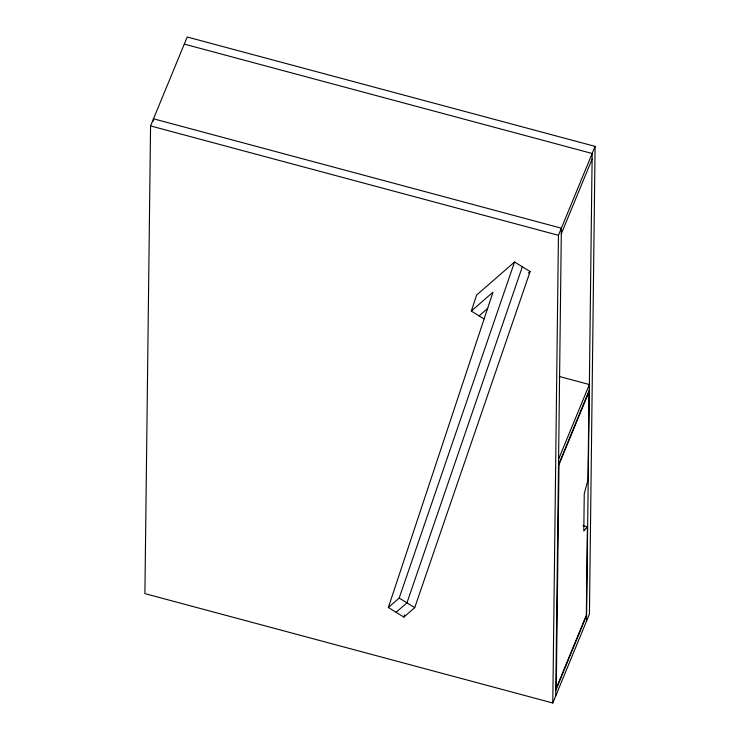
<?xml version="1.0" encoding="UTF-8"?>
<svg xmlns="http://www.w3.org/2000/svg" width="740" height="740" viewBox="0 0 740 740"><rect width="100%" height="100%" fill="white"/><g stroke="black" fill="none" stroke-linecap="round" stroke-linejoin="round"><path stroke-width="1.11" d="M150.562 125.92L144.901 593.619L552.789 703L589.438 614.08L595.099 146.381L187.211 37L150.562 125.92L558.441 235.302L552.789 703M153.467 121.12L153.495 118.807L561.373 228.188L555.721 695.887M587.412 526.843L586.339 615.236L556.286 688.154L558.996 464.591L589.049 391.682L587.976 480.075L584.258 493.645L583.804 531.061L587.412 526.843L582.963 525.65M586.505 621.193L592.166 153.495L184.279 44.113M471.325 311.068L476.643 295.038L514.559 261.988L530.108 271.571L414.733 607.633L403.892 617.077L388.352 607.494L492.988 292.189L471.325 311.068L483.96 318.848M403.892 617.077L404.623 614.885M388.352 607.494L399.184 598.059L514.559 261.988M522.338 266.779L406.954 602.841L396.122 612.285M558.441 235.302L595.099 146.381M561.309 233.803L592.093 159.109M558.58 459.235L589.373 384.541L559.283 376.466M558.515 464.85L589.299 390.156M555.786 690.272L586.57 615.578M479.095 315.86L487.762 308.303M528.388 273.069L530.108 271.571M399.184 598.059L414.733 607.633"/></g></svg>
